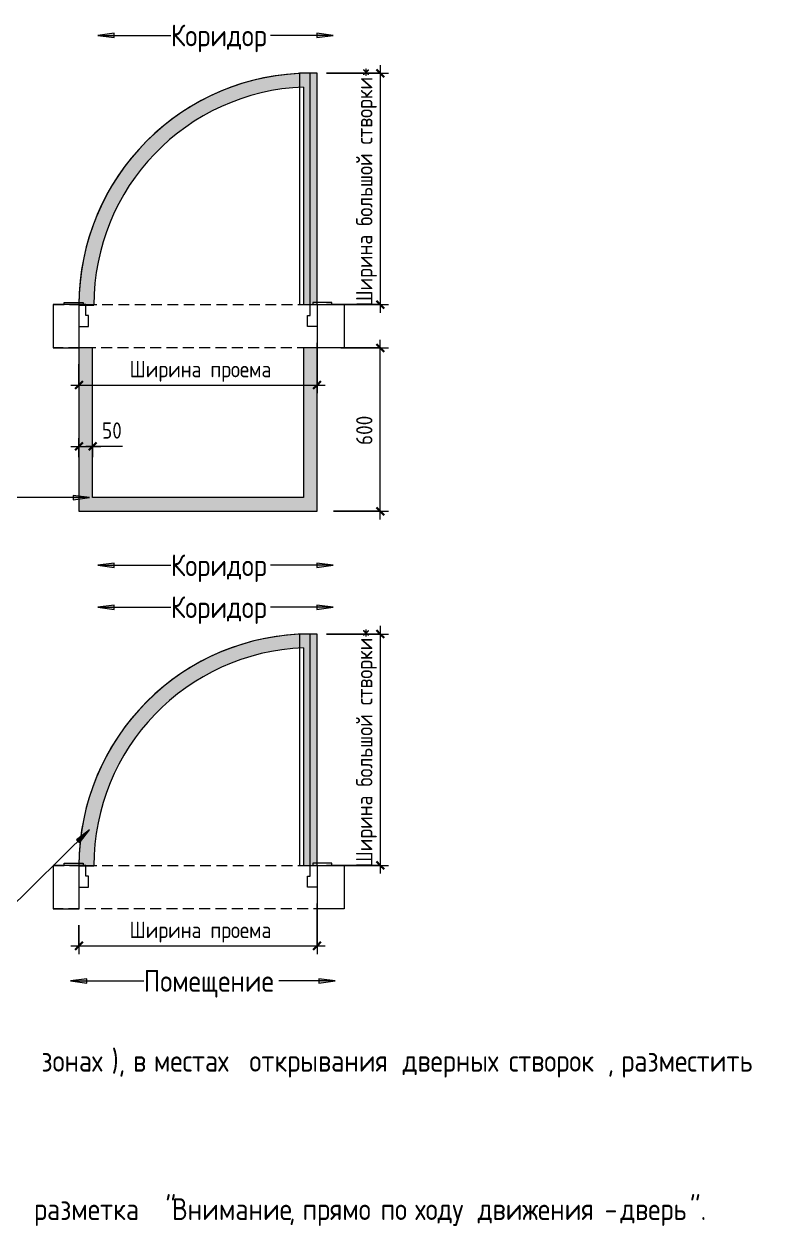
# Model space of a CAD drawing. Header units: millimetres. Extents: x -4005 to 195566, y -8553 to 29000.
# Drawn here: x 192831 to 195566, y 1192 to 5607 of the extents above; entities that cross this region are included whole.
import ezdxf

# ---------------------------------------------------------------- set-up
doc = ezdxf.new("R2010")
doc.units = ezdxf.units.MM
doc.linetypes.add('ADSK_Штрих_ш2 п1', pattern=[60, 40, -20])
for name, color, linetype, lineweight in [('A-ANNO-DIMS', 7, 'Continuous', 9), ('A-ANNO-DIMS-20', 7, 'Continuous', 9), ('A-DETL', 7, 'Continuous', 9), ('A-DETL-4', 7, 'ADSK_Штрих_ш2 п1', 9), ('G-ANNO-TEXT', 7, 'Continuous', 9)]:
    doc.layers.add(name, color=color, linetype=linetype, lineweight=lineweight)
doc.layers.add('A-DETL-GENF-11', color=7, linetype='Continuous', lineweight=9, true_color=0xf2dc97)
doc.styles.add('GOST Common_6', font='GOST_Common.ttf', dxfattribs={"width": 0.9, "height": 60})
doc.styles.add('GOST Common_7', font='GOST_Common.ttf', dxfattribs={"width": 0.9, "height": 80})
doc.dimstyles.new('ADSK_Основной_3_0_окр_', dxfattribs={"dimscale": 304.8, "dimtxt": 60.3429, "dimasz": 0.092782, "dimexe": 0.098425, "dimexo": 0.19685, "dimgap": 0.032808, "dimtad": 1, "dimdec": 0, "dimrnd": 10, "dimdsep": 46, "dimtxsty": 'GOST Common_6', "dimblk1": 'OBLIQUE', "dimblk2": 'OBLIQUE', "dimsah": 1, "dimcen": 0.09, "dimdle": 0.098425, "dimazin": 0, "dimtfac": 1, "dimtdec": 4, "dimtix": 1, "dimtmove": 0, "dimatfit": 3, "dimfxl": 1, "dimtvp": 1, "dimtolj": 1, "dimtzin": 0, "dimlwd": 9, "dimlwe": 9, "dimarcsym": 2})
doc.dimstyles.new('ADSK_Основной_3_0_окр__1', dxfattribs={"dimscale": 304.8, "dimtxt": 60.3429, "dimasz": 0.092782, "dimexe": 0.098425, "dimexo": 0.19685, "dimgap": 0.032808, "dimtad": 1, "dimdec": 0, "dimrnd": 10, "dimdsep": 46, "dimtxsty": 'GOST Common_6', "dimblk1": 'OBLIQUE', "dimblk2": 'OBLIQUE', "dimsah": 1, "dimcen": 0.09, "dimdle": 0.098425, "dimazin": 0, "dimtfac": 1, "dimtdec": 4, "dimtix": 1, "dimtmove": 1, "dimatfit": 3, "dimfxl": 1, "dimtvp": 1, "dimtolj": 1, "dimtzin": 0, "dimlwd": 9, "dimlwe": 9, "dimarcsym": 2})

# ---------------------------------------------------------------- blocks, each defined once
blk = doc.blocks.new('DIMBLOCK101-_Тактильно визуальная напольная разметка')
at = {"layer": 'A-ANNO-DIMS-20', "lineweight": 30}
for p, q in [((194140.6, 5426.6), (194126.5, 5440.7)), ((194140.6, 5426.6), (194154.8, 5412.5)), ((194140.6, 4576.6), (194126.5, 4590.7)), ((194140.6, 4576.6), (194154.8, 4562.4))]:
    blk.add_line(p, q, dxfattribs=at)
at = {"layer": 'A-ANNO-DIMS-20'}
for p, q in [((194140.6, 5456.6), (194140.6, 4546.6)), ((193943.5, 5426.6), (194170.6, 5426.6)), ((194140.6, 5426.6), (193943.5, 5426.6)), ((193943.5, 4576.6), (194170.6, 4576.6)), ((194140.6, 4576.6), (193943.5, 4576.6))]:
    blk.add_line(p, q, dxfattribs=at)
at = {"layer": 'A-ANNO-DIMS-20', "color": 0, "insert": (194052.2, 4569), "char_height": 60, "width": 1038.307, "attachment_point": 1, "rotation": 90, "line_spacing_factor": 1.022761, "style": 'GOST Common_6'}
blk.add_mtext('Ширина большой створки*', dxfattribs=at)
blk = doc.blocks.new('_Oblique')
at = {"color": 0, "linetype": 'ByBlock', "lineweight": -2}
blk.add_line((-0.5, -0.5), (0.5, 0.5), dxfattribs=at)
blk = doc.blocks.new('DIMBLOCK102-_Тактильно визуальная напольная разметка')
at = {"layer": 'A-ANNO-DIMS-20'}
for p, q in [((193908.5, 4436.6), (193908.5, 4251.1)), ((193908.5, 4281.1), (193908.5, 4436.6)), ((193033.5, 4357.5), (193033.5, 4251.1)), ((193033.5, 4281.1), (193033.5, 4357.5)), ((193003.5, 4281.1), (193938.5, 4281.1))]:
    blk.add_line(p, q, dxfattribs=at)
at = {"layer": 'A-ANNO-DIMS-20', "lineweight": 30}
for p, q in [((193033.5, 4281.1), (193047.7, 4295.3)), ((193908.5, 4281.1), (193922.7, 4295.3)), ((193033.5, 4281.1), (193019.4, 4267)), ((193908.5, 4281.1), (193894.4, 4267))]:
    blk.add_line(p, q, dxfattribs=at)
at = {"layer": 'A-ANNO-DIMS-20', "color": 0, "insert": (193219.4, 4369.5), "char_height": 60, "width": 603.838, "attachment_point": 1, "line_spacing_factor": 1.022761, "style": 'GOST Common_6'}
blk.add_mtext('Ширина проема', dxfattribs=at)
blk = doc.blocks.new('DIMBLOCK103-_Тактильно визуальная напольная разметка')
at = {"layer": 'A-ANNO-DIMS-20'}
for p, q in [((193033.5, 4015.6), (193033.5, 4085.7)), ((193083.5, 4015.6), (193083.5, 4085.7)), ((193003.5, 4055.7), (193113.5, 4055.7)), ((193033.5, 4055.7), (193033.5, 4015.6)), ((193108.2, 4055.7), (193058.5, 4055.7)), ((193083.5, 4055.7), (193083.5, 4015.6)), ((193193.8, 4055.7), (193108.2, 4055.7))]:
    blk.add_line(p, q, dxfattribs=at)
at = {"layer": 'A-ANNO-DIMS-20', "lineweight": 30}
for p, q in [((193033.5, 4055.7), (193047.7, 4069.8)), ((193083.5, 4055.7), (193097.7, 4069.8)), ((193033.5, 4055.7), (193019.4, 4041.5)), ((193083.5, 4055.7), (193069.4, 4041.5))]:
    blk.add_line(p, q, dxfattribs=at)
at = {"layer": 'A-ANNO-DIMS-20', "color": 0, "insert": (193118.2, 4144.1), "char_height": 60, "width": 90.821, "attachment_point": 1, "line_spacing_factor": 1.022761, "style": 'GOST Common_6'}
blk.add_mtext('50', dxfattribs=at)
blk = doc.blocks.new('DIMBLOCK104-_Тактильно визуальная напольная разметка')
at = {"layer": 'A-ANNO-DIMS-20'}
for p, q in [((193995.5, 4417.5), (194170.6, 4417.5)), ((194140.6, 4417.5), (193995.5, 4417.5)), ((194140.6, 3787.5), (194140.6, 4447.5)), ((193968.5, 3817.5), (194170.6, 3817.5)), ((194140.6, 3817.5), (193968.5, 3817.5))]:
    blk.add_line(p, q, dxfattribs=at)
at = {"layer": 'A-ANNO-DIMS-20', "lineweight": 30}
for p, q in [((194140.6, 4417.5), (194126.5, 4431.6)), ((194140.6, 4417.5), (194154.8, 4403.3)), ((194140.6, 3817.5), (194126.5, 3831.6)), ((194140.6, 3817.5), (194154.8, 3803.3))]:
    blk.add_line(p, q, dxfattribs=at)
at = {"layer": 'A-ANNO-DIMS-20', "color": 0, "insert": (194052.2, 4060.7), "char_height": 60, "width": 136.232, "attachment_point": 1, "rotation": 90, "line_spacing_factor": 1.022761, "style": 'GOST Common_6'}
blk.add_mtext('600', dxfattribs=at)
blk = doc.blocks.new('DIMBLOCK108-_Тактильно визуальная напольная разметка')
at = {"layer": 'A-ANNO-DIMS-20'}
for p, q in [((193943.5, 3366.6), (194170.6, 3366.6)), ((194140.6, 3366.6), (193943.5, 3366.6)), ((194140.6, 3396.6), (194140.6, 2486.6)), ((193943.5, 2516.6), (194170.6, 2516.6)), ((194140.6, 2516.6), (193943.5, 2516.6))]:
    blk.add_line(p, q, dxfattribs=at)
at = {"layer": 'A-ANNO-DIMS-20', "lineweight": 30}
for p, q in [((194140.6, 3366.6), (194126.5, 3380.7)), ((194140.6, 3366.6), (194154.8, 3352.5)), ((194140.6, 2516.6), (194126.5, 2530.7)), ((194140.6, 2516.6), (194154.8, 2502.4))]:
    blk.add_line(p, q, dxfattribs=at)
at = {"layer": 'A-ANNO-DIMS-20', "color": 0, "insert": (194052.2, 2509), "char_height": 60, "width": 1038.307, "attachment_point": 1, "rotation": 90, "line_spacing_factor": 1.022761, "style": 'GOST Common_6'}
blk.add_mtext('Ширина большой створки*', dxfattribs=at)
blk = doc.blocks.new('DIMBLOCK109-_Тактильно визуальная напольная разметка')
at = {"layer": 'A-ANNO-DIMS-20'}
for p, q in [((193908.5, 2376.6), (193908.5, 2191.1)), ((193908.5, 2221.1), (193908.5, 2376.6)), ((193033.5, 2297.5), (193033.5, 2191.1)), ((193033.5, 2221.1), (193033.5, 2297.5)), ((193003.5, 2221.1), (193938.5, 2221.1))]:
    blk.add_line(p, q, dxfattribs=at)
at = {"layer": 'A-ANNO-DIMS-20', "lineweight": 30}
for p, q in [((193033.5, 2221.1), (193019.4, 2207)), ((193033.5, 2221.1), (193047.7, 2235.3)), ((193908.5, 2221.1), (193894.4, 2207)), ((193908.5, 2221.1), (193922.7, 2235.3))]:
    blk.add_line(p, q, dxfattribs=at)
at = {"layer": 'A-ANNO-DIMS-20', "color": 0, "insert": (193219.4, 2309.5), "char_height": 60, "width": 603.838, "attachment_point": 1, "line_spacing_factor": 1.022761, "style": 'GOST Common_6'}
blk.add_mtext('Ширина проема', dxfattribs=at)

msp = doc.modelspace()

# ---------------------------------------------------------------- hatches: boundary and pattern name
at = {"layer": 'A-DETL-GENF-11'}
for points in [[(193033.5, 4575.1), (193088, 4575.1), (193089.4, 4622.4), (193093.6, 4669.4), (193100.5, 4716.2), (193110.2, 4762.4), (193122.6, 4808), (193137.7, 4852.8), (193155.3, 4896.6), (193175.6, 4939.3), (193198.3, 4980.8), (193223.4, 5020.8), (193250.8, 5059.3), (193282, 5097.7), (193312.2, 5131), (193346, 5164.1), (193381.6, 5195.1), (193419.1, 5223.9), (193458.1, 5250.5), (193500.7, 5275.8), (193540.6, 5296.6), (193583.7, 5315.9), (193627.9, 5332.6), (193673, 5346.7), (193718.9, 5358.1), (193765.3, 5366.8), (193812.1, 5372.7), (193859.3, 5375.8), (193859.3, 4576.6), (193908.5, 4576.6), (193908.5, 5426.6), (193883.5, 5426.6), (193832, 5425), (193780.9, 5420.4), (193730.1, 5412.6), (193679.9, 5401.8), (193627.9, 5387.2), (193581.8, 5371.2), (193534.3, 5351.5), (193488.1, 5329), (193443.3, 5303.7), (193400.2, 5275.8), (193358.8, 5245.3), (193319.4, 5212.4), (193280.4, 5175.5), (193246.8, 5139.7), (193213.9, 5100.1), (193183.5, 5058.7), (193155.3, 5015), (193130.4, 4970.7), (193108, 4924.5), (193088.4, 4877), (193071.7, 4828.3), (193057.9, 4778.8), (193047.2, 4728.5), (193039.6, 4677.7), (193035, 4626.6)], [(193534.3, 3817.5), (193908.5, 3817.5), (193908.5, 4417.5), (193858.5, 4417.5), (193858.5, 3867.5), (193083.5, 3867.5), (193083.5, 4417.5), (193033.5, 4417.5), (193033.5, 3817.5), (193530.5, 3817.5)], [(193088, 2515.1), (193089.4, 2562.4), (193093.6, 2609.4), (193100.5, 2656.2), (193110.2, 2702.4), (193122.6, 2748), (193137.7, 2792.8), (193155.3, 2836.6), (193175.6, 2879.3), (193198.3, 2920.8), (193223.4, 2960.8), (193250.8, 2999.3), (193282, 3037.7), (193312.2, 3071), (193346, 3104.1), (193381.6, 3135.1), (193419.1, 3163.9), (193458.1, 3190.5), (193500.7, 3215.8), (193540.6, 3236.6), (193583.7, 3255.9), (193627.9, 3272.6), (193673, 3286.7), (193718.9, 3298.1), (193765.3, 3306.8), (193812.1, 3312.7), (193859.3, 3315.8), (193859.3, 2516.6), (193908.5, 2516.6), (193908.5, 3366.6), (193883.5, 3366.6), (193832, 3365), (193780.9, 3360.4), (193730.1, 3352.6), (193679.9, 3341.8), (193627.9, 3327.2), (193581.8, 3311.2), (193534.3, 3291.5), (193488.1, 3269), (193443.3, 3243.7), (193400.2, 3215.8), (193358.8, 3185.3), (193319.4, 3152.4), (193280.4, 3115.5), (193246.8, 3079.7), (193213.9, 3040.1), (193183.5, 2998.7), (193155.3, 2955), (193130.4, 2910.7), (193108, 2864.5), (193088.4, 2817), (193071.7, 2768.3), (193057.9, 2718.8), (193047.2, 2668.5), (193039.6, 2617.7), (193035, 2566.6), (193033.5, 2515.1)]]:
    msp.add_hatch(color=256, dxfattribs=at).paths.add_polyline_path(points)
at = {"layer": 'G-ANNO-TEXT'}
for points in [[(193102.5, 5565.4), (193162.5, 5557.5), (193162.5, 5573.3)], [(193967.9, 5565.4), (193907.9, 5573.3), (193907.9, 5557.5)], [(193072.4, 3867.5), (193012.4, 3875.4), (193012.4, 3859.6)], [(193102.5, 3619.1), (193162.5, 3611.2), (193162.5, 3627)], [(193967.9, 3619.1), (193907.9, 3627), (193907.9, 3611.2)], [(193102.5, 3465.1), (193162.5, 3457.2), (193162.5, 3473)], [(193967.9, 3465.1), (193907.9, 3473), (193907.9, 3457.2)], [(193072.4, 2647), (193024.2, 2610.4), (193035.3, 2599.2)], [(193002.5, 2092.4), (193062.5, 2084.5), (193062.5, 2100.3)], [(193975.6, 2092.4), (193915.6, 2100.3), (193915.6, 2084.5)]]:
    msp.add_hatch(color=256, dxfattribs=at).paths.add_polyline_path(points)

# ---------------------------------------------------------------- linework, layer by layer
at = {"layer": 'A-DETL'}
for p, q in [((193843.5, 5426.6), (193843.5, 4576.6)), ((193883.5, 5426.6), (193843.5, 5426.6)), ((193908.5, 5426.6), (193883.5, 5426.6)), ((193883.5, 4576.6), (193883.5, 5426.6)), ((193908.5, 4576.6), (193908.5, 5426.6)), ((193859.3, 5375.8), (193859.3, 4576.6)), ((193033.5, 4576.6), (192938.5, 4576.6)), ((192938.5, 4576.6), (192938.5, 4417.5)), ((192978.8, 4584.6), (193048.5, 4584.6)), ((192978.8, 4576.6), (192978.8, 4584.6)), ((193048.5, 4576.6), (192978.8, 4576.6)), ((193033.5, 4576.6), (193033.5, 4496.6)), ((193058.5, 4576.6), (193033.5, 4576.6)), ((193033.5, 4576.6), (193033.5, 4417.5)), ((193033.5, 4575.1), (193088, 4575.1)), ((193048.5, 4584.6), (193048.5, 4576.6)), ((193058.5, 4536.6), (193058.5, 4576.6)), ((193058.5, 4576.6), (193098.5, 4576.6)), ((193843.5, 4576.6), (193883.5, 4576.6)), ((193859.3, 4576.6), (193908.5, 4576.6)), ((193883.5, 4536.6), (193883.5, 4576.6)), ((193883.5, 4576.6), (193908.5, 4576.6)), ((193963.2, 4584.6), (193893.5, 4584.6)), ((193893.5, 4584.6), (193893.5, 4576.6)), ((193893.5, 4576.6), (193963.2, 4576.6)), ((193908.5, 4576.6), (193908.5, 4496.6)), ((193908.5, 4576.6), (194008.5, 4576.6)), ((193908.5, 4576.6), (193908.5, 4417.5)), ((193963.2, 4576.6), (193963.2, 4584.6)), ((194008.5, 4576.6), (194008.5, 4417.5)), ((193068.5, 4536.6), (193058.5, 4536.6)), ((193068.5, 4496.6), (193068.5, 4536.6)), ((193873.5, 4496.6), (193873.5, 4536.6)), ((193873.5, 4536.6), (193883.5, 4536.6)), ((193033.5, 4496.6), (193068.5, 4496.6)), ((193908.5, 4496.6), (193873.5, 4496.6)), ((192938.5, 4417.5), (193033.5, 4417.5)), ((193083.5, 4417.5), (193033.5, 4417.5)), ((193033.5, 4417.5), (193033.5, 3817.5)), ((193083.5, 3867.5), (193083.5, 4417.5)), ((193908.5, 4417.5), (193858.5, 4417.5)), ((193858.5, 4417.5), (193858.5, 3867.5)), ((193908.5, 3817.5), (193908.5, 4417.5)), ((194008.5, 4417.5), (193908.5, 4417.5)), ((193858.5, 3867.5), (193083.5, 3867.5)), ((193033.5, 3817.5), (193908.5, 3817.5)), ((193843.5, 3366.6), (193843.5, 2516.6)), ((193883.5, 3366.6), (193843.5, 3366.6)), ((193908.5, 3366.6), (193883.5, 3366.6)), ((193883.5, 2516.6), (193883.5, 3366.6)), ((193908.5, 2516.6), (193908.5, 3366.6)), ((193859.3, 3315.8), (193859.3, 2516.6)), ((192978.8, 2524.6), (193048.5, 2524.6)), ((192978.8, 2516.6), (192978.8, 2524.6)), ((193048.5, 2524.6), (193048.5, 2516.6)), ((193963.2, 2524.6), (193893.5, 2524.6)), ((193893.5, 2524.6), (193893.5, 2516.6)), ((193963.2, 2516.6), (193963.2, 2524.6)), ((193033.5, 2516.6), (192938.5, 2516.6)), ((192938.5, 2516.6), (192938.5, 2357.5)), ((193048.5, 2516.6), (192978.8, 2516.6)), ((193033.5, 2516.6), (193033.5, 2436.6)), ((193058.5, 2516.6), (193033.5, 2516.6)), ((193033.5, 2516.6), (193033.5, 2357.5)), ((193033.5, 2515.1), (193088, 2515.1)), ((193058.5, 2476.6), (193058.5, 2516.6)), ((193058.5, 2516.6), (193098.5, 2516.6)), ((193068.5, 2476.6), (193058.5, 2476.6)), ((193068.5, 2436.6), (193068.5, 2476.6)), ((193843.5, 2516.6), (193883.5, 2516.6)), ((193859.3, 2516.6), (193908.5, 2516.6)), ((193873.5, 2436.6), (193873.5, 2476.6)), ((193873.5, 2476.6), (193883.5, 2476.6)), ((193883.5, 2476.6), (193883.5, 2516.6)), ((193883.5, 2516.6), (193908.5, 2516.6)), ((193893.5, 2516.6), (193963.2, 2516.6)), ((193908.5, 2516.6), (193908.5, 2436.6)), ((193908.5, 2516.6), (194008.5, 2516.6)), ((193908.5, 2516.6), (193908.5, 2357.5)), ((194008.5, 2516.6), (194008.5, 2357.5)), ((193033.5, 2436.6), (193068.5, 2436.6)), ((193908.5, 2436.6), (193873.5, 2436.6)), ((192938.5, 2357.5), (193033.5, 2357.5)), ((194008.5, 2357.5), (193908.5, 2357.5))]:
    msp.add_line(p, q, dxfattribs=at)
for centre, radius, start, end in [((193883.5, 4576.6), 850, 90, 180.098), ((193883.5, 4576.6), 850, 90, 180), ((193889.3, 4575.1), 801.3, 92.1427, 180), ((193883.5, 2516.6), 850, 90, 180.098), ((193883.5, 2516.6), 850, 90, 180), ((193889.3, 2515.1), 801.3, 92.1427, 180)]:
    msp.add_arc(centre, radius, start, end, dxfattribs=at)
at = {"layer": 'A-DETL-4'}
for p, q in [((192938.5, 4576.6), (193963.2, 4576.6)), ((193935.5, 4417.5), (192938.5, 4417.5)), ((192938.5, 2516.6), (193963.2, 2516.6)), ((193935.5, 2357.5), (192938.5, 2357.5))]:
    msp.add_line(p, q, dxfattribs=at)
at = {"layer": 'G-ANNO-TEXT'}
for p, q in [((193162.5, 5573.3), (193102.5, 5565.4)), ((193102.5, 5565.4), (193162.5, 5557.5)), ((193102.5, 5565.4), (193371.4, 5565.4)), ((193162.5, 5557.5), (193162.5, 5573.3)), ((193738.1, 5565.4), (193737, 5565.4)), ((193967.9, 5565.4), (193738.1, 5565.4)), ((193967.9, 5565.4), (193907.9, 5573.3)), ((193907.9, 5573.3), (193907.9, 5557.5)), ((193907.9, 5557.5), (193967.9, 5565.4)), ((193072.4, 3867.5), (192762.2, 3867.5)), ((193072.4, 3867.5), (193012.4, 3875.4)), ((193012.4, 3875.4), (193012.4, 3859.6)), ((193012.4, 3859.6), (193072.4, 3867.5)), ((193162.5, 3627), (193102.5, 3619.1)), ((193162.5, 3611.2), (193162.5, 3627)), ((193967.9, 3619.1), (193907.9, 3627)), ((193907.9, 3627), (193907.9, 3611.2)), ((193102.5, 3619.1), (193162.5, 3611.2)), ((193102.5, 3619.1), (193371.4, 3619.1)), ((193738.1, 3619.1), (193737, 3619.1)), ((193967.9, 3619.1), (193738.1, 3619.1)), ((193907.9, 3611.2), (193967.9, 3619.1)), ((193162.5, 3473), (193102.5, 3465.1)), ((193102.5, 3465.1), (193162.5, 3457.2)), ((193102.5, 3465.1), (193371.4, 3465.1)), ((193162.5, 3457.2), (193162.5, 3473)), ((193738.1, 3465.1), (193737, 3465.1)), ((193967.9, 3465.1), (193738.1, 3465.1)), ((193967.9, 3465.1), (193907.9, 3473)), ((193907.9, 3473), (193907.9, 3457.2)), ((193907.9, 3457.2), (193967.9, 3465.1)), ((193072.4, 2647), (192762.2, 2340.8)), ((193072.4, 2647), (193024.2, 2610.4)), ((193024.2, 2610.4), (193035.3, 2599.2)), ((193035.3, 2599.2), (193072.4, 2647)), ((193062.5, 2100.3), (193002.5, 2092.4)), ((193002.5, 2092.4), (193062.5, 2084.5)), ((193002.5, 2092.4), (193271.4, 2092.4)), ((193062.5, 2084.5), (193062.5, 2100.3)), ((193769.1, 2092.4), (193767.9, 2092.4)), ((193975.6, 2092.4), (193769.1, 2092.4)), ((193975.6, 2092.4), (193915.6, 2100.3)), ((193915.6, 2100.3), (193915.6, 2084.5)), ((193915.6, 2084.5), (193975.6, 2092.4))]:
    msp.add_line(p, q, dxfattribs=at)

# ---------------------------------------------------------------- texts
at = {"layer": 'G-ANNO-TEXT', "char_height": 80, "attachment_point": 1, "style": 'GOST Common_7'}
for s, insert, width in [('Коридор', (193371.4, 5605.4), 443.013), ('Коридор', (193371.4, 3659.1), 443.013), ('Коридор', (193371.4, 3505.1), 443.013), ('Помещение', (193271.4, 2132.4), 601.747), ('\\fGOST Common|b0|i0|c204|p34|;\\W.9; ', (192870.5, 1838.9), 30.304), ('зонах', (192895.5, 1838.9), 313.139), ('), ', (193153.9, 1838.9), 95.24), ('\\fGOST Common|b0|i0|c204|p34|;\\W.9;в', (193232.5, 1838.9), 62.051), ('\\fGOST Common|b0|i0|c204|p34|;\\W.9; ', (193283.7, 1838.9), 30.304), ('местах', (193308.7, 1838.9), 395.392), ('\\fGOST Common|b0|i0|c204|p34|;\\W.9; ', (193634.9, 1838.9), 30.304), ('открывания', (193659.9, 1838.9), 652.253), ('\\fGOST Common|b0|i0|c204|p34|;\\W.9; ', (194198.1, 1838.9), 30.304), ('дверных', (194223.1, 1838.9), 443.013), ('\\fGOST Common|b0|i0|c204|p34|;\\W.9; ', (194588.6, 1838.9), 30.304), ('створок', (194613.6, 1838.9), 440.126), ('разместить', (195026.8, 1838.9), 653.696), ('\\fGOST Common|b0|i0|c204|p34|;\\W.9; ', (195566.1, 1838.9), 30.304), (', ', (194976.7, 1838.9), 60.608), ('\\fGOST Common|b0|i0|c204|p34|;\\W.9; ', (192843.1, 1293.9), 30.304), ('разметка', (192868.1, 1293.9), 532.481), (' "', (193307.5, 1293.9), 82.253), ('Внимание', (193375.4, 1293.9), 520.937), ('\\fGOST Common|b0|i0|c204|p34|;\\W.9; ', (194117.1, 1293.9), 30.304), ('\\fGOST Common|b0|i0|c204|p34|;\\W.9; ', (194244.5, 1293.9), 30.304), ('\\fGOST Common|b0|i0|c204|p34|;\\W.9; ', (194474.3, 1293.9), 30.304), ('". ', (195279.2, 1293.9), 108.228), ('прямо', (193855.2, 1293.9), 317.468), ('по', (194142.1, 1293.9), 124.101), ('ходу', (194269.5, 1293.9), 248.202), ('движения', (194499.3, 1293.9), 512.278), (' - ', (194922, 1293.9), 122.658), ('дверь', (195023.2, 1293.9), 310.253), (', ', (193805.2, 1293.9), 60.608)]:
    msp.add_mtext(s, dxfattribs=dict(at, insert=insert, width=width))

# ---------------------------------------------------------------- dimensions: what is measured, and where the dimension line sits
at = {"layer": 'A-ANNO-DIMS'}
for base, p1, p2, picture, middle in [((194140.6, 4576.6), (193883.5, 5426.6), (193883.5, 4576.6), 'DIMBLOCK101-_Тактильно визуальная напольная разметка', (194091.6, 5001.6)), ((194140.6, 2516.6), (193883.5, 3366.6), (193883.5, 2516.6), 'DIMBLOCK108-_Тактильно визуальная напольная разметка', (194091.6, 2941.6))]:
    dim = msp.add_linear_dim(base=base, p1=p1, p2=p2, angle=90, text='Ширина большой створки*', dimstyle='ADSK_Основной_3_0_окр_', override={"dimpost": '<>', "dimfxl": 850.009113}, dxfattribs=at)
    dim.commit()
    dim.dimension.update_dxf_attribs({"geometry": picture, "text_midpoint": middle})
for base, p1, p2, picture, middle in [((193908.5, 4281.1), (193033.5, 4417.5), (193908.5, 4496.6), 'DIMBLOCK102-_Тактильно визуальная напольная разметка', (193471, 4330.1)), ((193908.5, 2221.1), (193033.5, 2357.5), (193908.5, 2436.6), 'DIMBLOCK109-_Тактильно визуальная напольная разметка', (193471, 2270.1))]:
    dim = msp.add_linear_dim(base=base, p1=p1, p2=p2, text='Ширина проема', dimstyle='ADSK_Основной_3_0_окр_', override={"dimpost": '<>', "dimfxl": 878.568354}, dxfattribs=at)
    dim.commit()
    dim.dimension.update_dxf_attribs({"geometry": picture, "text_midpoint": middle})
dim = msp.add_linear_dim(base=(194140.6, 4417.5), p1=(193908.5, 3817.5), p2=(193935.5, 4417.5), angle=90, dimstyle='ADSK_Основной_3_0_окр_', override={"dimpost": '<>', "dimfxl": 600.60729}, dxfattribs=at)
dim.commit()
dim.dimension.update_dxf_attribs({"geometry": 'DIMBLOCK104-_Тактильно визуальная напольная разметка', "text_midpoint": (194100.6, 4117.5)})
dim = msp.add_linear_dim(base=(193083.5, 4055.7), p1=(193033.5, 4075.6), p2=(193083.5, 4075.6), dimstyle='ADSK_Основной_3_0_окр__1', override={"dimpost": '<>', "dimfxl": 50}, dxfattribs=at)
dim.commit()
dim.dimension.update_dxf_attribs({"geometry": 'DIMBLOCK103-_Тактильно визуальная напольная разметка', "text_midpoint": (193163.6, 4104.1), "dimtype": 160})

doc.saveas('drawing.dxf')
